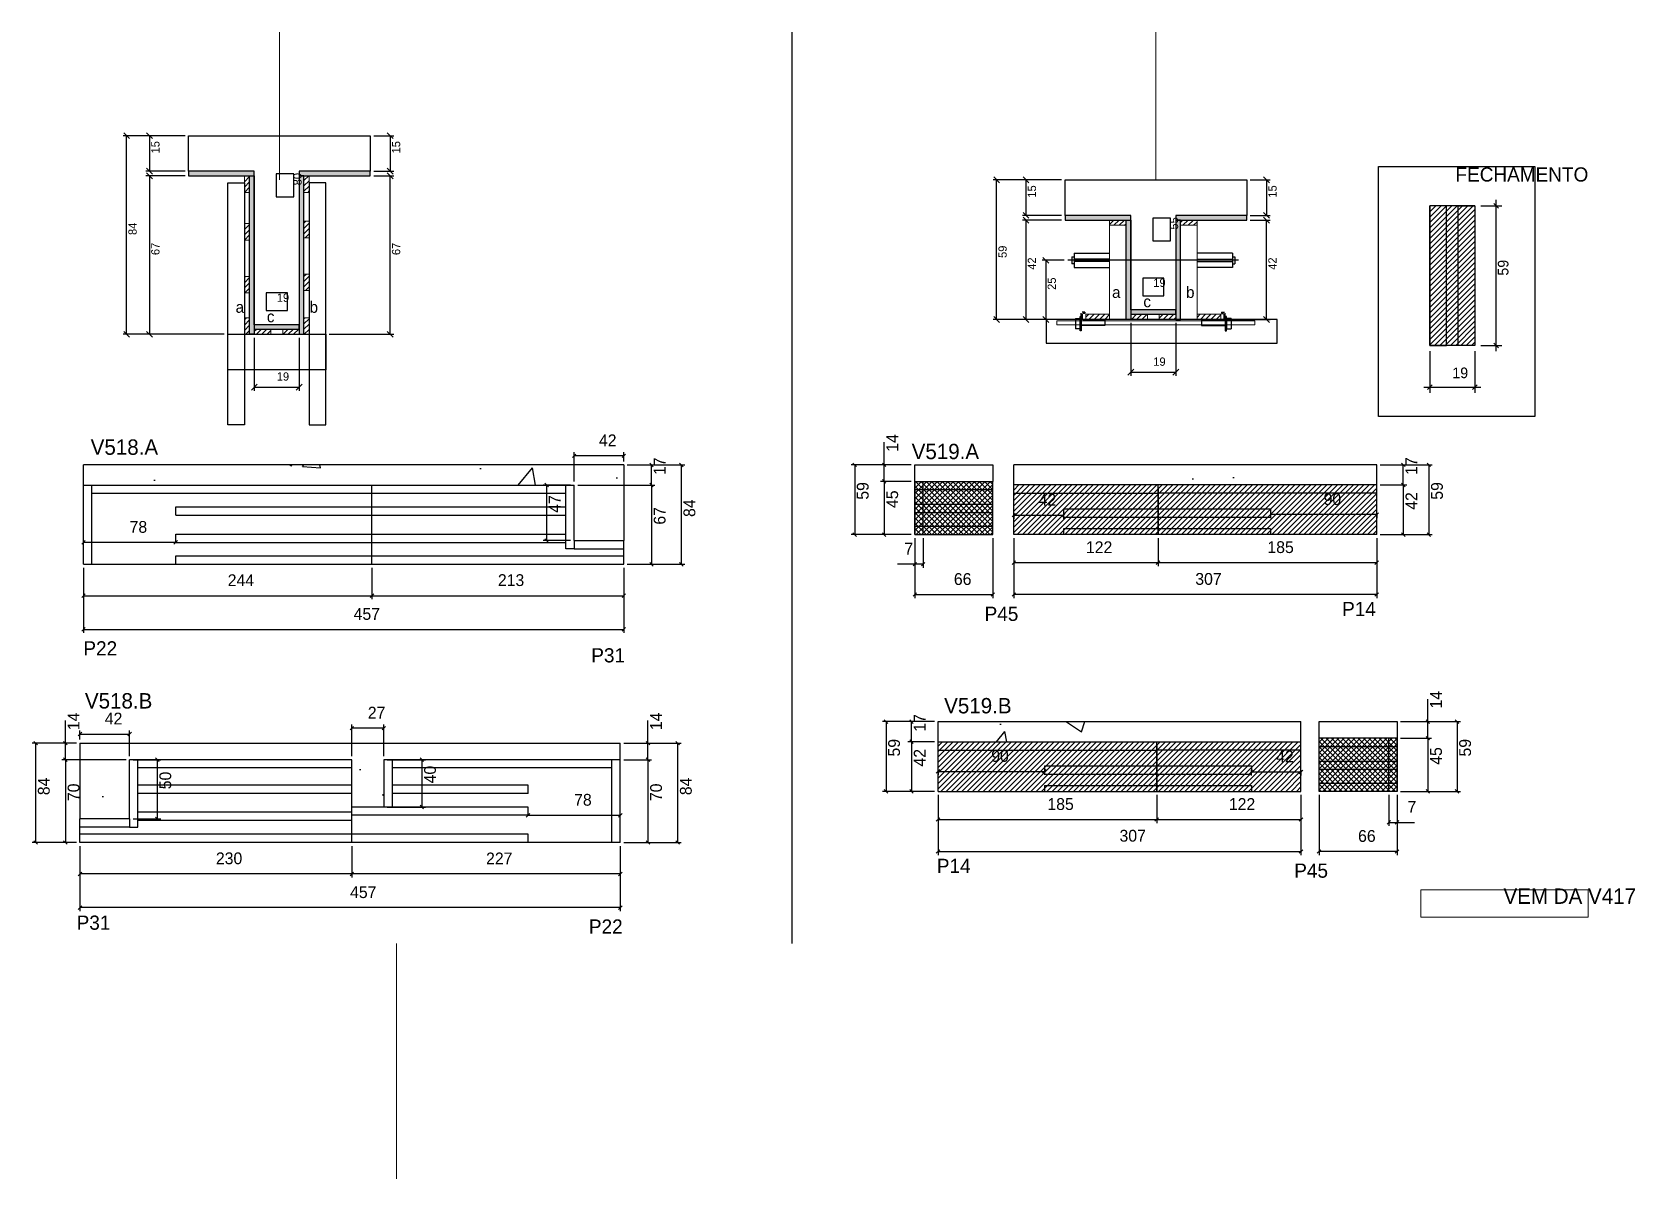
# Model space of a CAD drawing. Header units: metres. Extents: x 5020 to 6376, y 4953 to 5923.
import ezdxf

# ---------------------------------------------------------------- set-up
doc = ezdxf.new("R2010")
doc.units = ezdxf.units.M
for name, color, linetype in [('5', 7, 'Continuous'), ('barrote', 7, 'Continuous'), ('CONCRETO', 7, 'Continuous'), ('COTA', 7, 'Continuous'), ('Cota Seção (2x)', 7, 'Continuous'), ('Cotas', 7, 'Continuous'), ('detalhes', 7, 'Continuous'), ('Hachura', 7, 'Continuous'), ('Madeira', 7, 'Continuous'), ('Painéis', 7, 'Continuous'), ('presilha', 7, 'Continuous'), ('REAPROVEITAMENTO', 7, 'Continuous'), ('SARR_2.2x7', 7, 'Continuous'), ('SARR_3.5x7', 7, 'Continuous'), ('SARRAFO DE PRESSAO', 7, 'Continuous'), ('SCO-___-LAJ', 7, 'Continuous'), ('TENSOR', 7, 'Continuous'), ('TEXTO PILAR', 7, 'Continuous'), ('Texto Seção', 7, 'Continuous')]:
    doc.layers.add(name, color=color, linetype=linetype)

msp = doc.modelspace()

# ---------------------------------------------------------------- hatches: boundary and pattern name
at = {"layer": 'COTA'}
h = msp.add_hatch(dxfattribs=at)
h.set_pattern_fill('AR-CONC')
h.paths.add_polyline_path([(5482.5, 5540.3), (5482.5, 5493.3), (5524.7, 5493.3), (5524.4, 5557.3), (5063.4, 5557.3), (5063.7, 5540.3), (5482.5, 5540.3)])
h = msp.add_hatch(dxfattribs=at)
h.set_pattern_fill('AR-CONC')
h.paths.add_polyline_path([(6157.4, 5540.4), (6157.4, 5557.4), (5850.4, 5557.4), (5850.4, 5540.4), (6157.4, 5540.4)])
h = msp.add_hatch(dxfattribs=at)
h.set_pattern_fill('AR-CONC')
h.paths.add_polyline_path([(5786.3, 5340.2), (5786.3, 5323.2), (6093.3, 5323.2), (6093.3, 5340.2), (5786.3, 5340.2)])
h = msp.add_hatch(dxfattribs=at)
h.set_pattern_fill('AR-CONC')
h.paths.add_polyline_path([(5317.5, 5308), (5517.5, 5308), (5517.5, 5322), (5060.6, 5322), (5060.4, 5258), (5102.5, 5258), (5102.5, 5308), (5290.5, 5308), (5290.5, 5268), (5317.5, 5268), (5317.5, 5308)])
at = {"layer": 'Hachura'}
h = msp.add_hatch(color=7, dxfattribs=at)
h.dxf.hatch_style = 1
h.paths.add_polyline_path([(5208, 5801.8), (5208, 5805.8), (5152.4, 5805.8), (5152.4, 5801.8), (5208, 5801.8)])
h = msp.add_hatch(color=7, dxfattribs=at)
h.dxf.hatch_style = 1
h.paths.add_polyline_path([(5204, 5803.8), (5208, 5803.8), (5208, 5667.8), (5204, 5667.8), (5204, 5803.8)])
h = msp.add_hatch(color=7, dxfattribs=at)
h.dxf.hatch_style = 1
h.paths.add_polyline_path([(5250, 5805.8), (5246, 5805.8), (5246, 5667.8), (5250, 5667.8), (5250, 5805.8)])
h = msp.add_hatch(color=7, dxfattribs=at)
h.dxf.hatch_style = 1
h.paths.add_polyline_path([(5306, 5801.8), (5306, 5805.8), (5246, 5805.8), (5246, 5801.8), (5306, 5801.8)])
h = msp.add_hatch(dxfattribs=at)
h.set_pattern_fill('ANSI31')
h.paths.add_polyline_path([(5199.6, 5787.8), (5204, 5787.8), (5204, 5801.8), (5199.6, 5801.8), (5199.6, 5787.8)])
h = msp.add_hatch(dxfattribs=at)
h.set_pattern_fill('ANSI31')
h.paths.add_polyline_path([(5254.4, 5787.8), (5250, 5787.8), (5250, 5801.8), (5254.4, 5801.8), (5254.4, 5787.8)])
h = msp.add_hatch(dxfattribs=at)
h.set_pattern_fill('ANSI31')
h.paths.add_polyline_path([(5254.4, 5749.4), (5250, 5749.4), (5250, 5763.4), (5254.4, 5763.4), (5254.4, 5749.4)])
h = msp.add_hatch(color=7, dxfattribs=at)
h.dxf.hatch_style = 1
h.paths.add_polyline_path([(5949.4, 5764.4), (5949.4, 5768.4), (5893.8, 5768.4), (5893.8, 5764.4), (5949.4, 5764.4)])
h = msp.add_hatch(dxfattribs=at)
h.set_pattern_fill('ANSI31')
h.paths.add_polyline_path([(5945.4, 5760), (5945.4, 5764.4), (5931.4, 5764.4), (5931.4, 5760), (5945.4, 5760)])
h = msp.add_hatch(color=7, dxfattribs=at)
h.dxf.hatch_style = 1
h.paths.add_polyline_path([(5945.4, 5764.4), (5949.4, 5764.4), (5949.4, 5680.4), (5945.4, 5680.4), (5945.4, 5764.4)])
h = msp.add_hatch(color=7, dxfattribs=at)
h.dxf.hatch_style = 1
h.paths.add_polyline_path([(6047.4, 5764.4), (6047.4, 5768.4), (5987.4, 5768.4), (5987.4, 5764.4), (6047.4, 5764.4)])
h = msp.add_hatch(color=7, dxfattribs=at)
h.dxf.hatch_style = 1
h.paths.add_polyline_path([(5991.4, 5764.4), (5987.4, 5764.4), (5987.4, 5680.4), (5991.4, 5680.4), (5991.4, 5764.4)])
h = msp.add_hatch(dxfattribs=at)
h.set_pattern_fill('ANSI31')
h.paths.add_polyline_path([(5991.4, 5760), (5991.4, 5764.4), (6005.4, 5764.4), (6005.4, 5760), (5991.4, 5760)])
h = msp.add_hatch(dxfattribs=at)
h.set_pattern_fill('ANSI31')
h.paths.add_polyline_path([(5199.6, 5747.4), (5204, 5747.4), (5204, 5761.4), (5199.6, 5761.4), (5199.6, 5747.4)])
h = msp.add_hatch(dxfattribs=at)
h.set_pattern_fill('ANSI31')
h.paths.add_polyline_path([(5199.6, 5702.8), (5204, 5702.8), (5204, 5716.8), (5199.6, 5716.8), (5199.6, 5702.8)])
h = msp.add_hatch(dxfattribs=at)
h.set_pattern_fill('ANSI31')
h.paths.add_polyline_path([(5254.4, 5704.8), (5250, 5704.8), (5250, 5718.8), (5254.4, 5718.8), (5254.4, 5704.8)])
h = msp.add_hatch(dxfattribs=at)
h.set_pattern_fill('ANSI31')
h.paths.add_polyline_path([(5199.6, 5667.8), (5204, 5667.8), (5204, 5681.8), (5199.6, 5681.8), (5199.6, 5667.8)])
h = msp.add_hatch(dxfattribs=at)
h.set_pattern_fill('ANSI31')
h.paths.add_polyline_path([(5254.4, 5667.8), (5250, 5667.8), (5250, 5681.8), (5254.4, 5681.8), (5254.4, 5667.8)])
h = msp.add_hatch(dxfattribs=at)
h.set_pattern_fill('ANSI31')
h.paths.add_polyline_path([(5911.4, 5680.4), (5911.4, 5684.8), (5931.4, 5684.8), (5931.4, 5680.4), (5911.4, 5680.4)])
h = msp.add_hatch(color=7, dxfattribs=at)
h.dxf.hatch_style = 1
h.paths.add_polyline_path([(5987.4, 5684.8), (5987.4, 5688.4), (5949.4, 5688.4), (5949.4, 5684.8), (5987.4, 5684.8)])
h = msp.add_hatch(dxfattribs=at)
h.set_pattern_fill('ANSI31')
h.paths.add_polyline_path([(5949.4, 5680.4), (5949.4, 5684.8), (5963.4, 5684.8), (5963.4, 5680.4), (5949.4, 5680.4)])
h = msp.add_hatch(dxfattribs=at)
h.set_pattern_fill('ANSI31')
h.paths.add_polyline_path([(5987.4, 5680.4), (5987.4, 5684.8), (5973.4, 5684.8), (5973.4, 5680.4), (5987.4, 5680.4)])
h = msp.add_hatch(dxfattribs=at)
h.set_pattern_fill('ANSI31')
h.paths.add_polyline_path([(6025.4, 5680.4), (6025.4, 5684.8), (6005.4, 5684.8), (6005.4, 5680.4), (6025.4, 5680.4)])
h = msp.add_hatch(color=7, dxfattribs=at)
h.dxf.hatch_style = 1
h.paths.add_polyline_path([(5246, 5672.2), (5246, 5675.8), (5208, 5675.8), (5208, 5672.2), (5246, 5672.2)])
h = msp.add_hatch(dxfattribs=at)
h.set_pattern_fill('ANSI31')
h.paths.add_polyline_path([(5208, 5667.8), (5208, 5672.2), (5222, 5672.2), (5222, 5667.8), (5208, 5667.8)])
h = msp.add_hatch(dxfattribs=at)
h.set_pattern_fill('ANSI31')
h.paths.add_polyline_path([(5246, 5667.8), (5246, 5672.2), (5232, 5672.2), (5232, 5667.8), (5246, 5667.8)])
at = {"layer": 'REAPROVEITAMENTO'}
h = msp.add_hatch(dxfattribs=at)
h.set_pattern_fill('ANSI31')
h.paths.add_polyline_path([(6240.3, 5658.4), (6240.3, 5776.4), (6202.3, 5776.4), (6202.3, 5658.4), (6240.3, 5658.4)])
h = msp.add_hatch(dxfattribs=at)
h.set_pattern_fill('ANSI37')
h.paths.add_polyline_path([(5832.7, 5498.4), (5832.7, 5543.4), (5766.7, 5543.4), (5766.7, 5498.4), (5832.7, 5498.4)])
h = msp.add_hatch(dxfattribs=at)
h.set_pattern_fill('ANSI31')
h.paths.add_polyline_path([(6157.4, 5498.4), (6157.4, 5540.4), (5850.4, 5540.4), (5850.4, 5498.4), (6157.4, 5498.4)])
h = msp.add_hatch(dxfattribs=at)
h.set_pattern_fill('ANSI31')
h.paths.add_polyline_path([(6093.3, 5281.2), (6093.3, 5323.2), (5786.3, 5323.2), (5786.3, 5281.2), (6093.3, 5281.2)])
h = msp.add_hatch(dxfattribs=at)
h.set_pattern_fill('ANSI37')
h.paths.add_polyline_path([(6174.6, 5281.2), (6174.6, 5326.2), (6108.6, 5326.2), (6108.6, 5281.2), (6174.6, 5281.2)])

# ---------------------------------------------------------------- linework, layer by layer
at = {"color": 7, "lineweight": 25}
for p, q in [((5901.4, 5736.4), (5901.4, 5724.4)), ((5901.4, 5736.4), (5931.4, 5736.4)), ((6035.4, 5736.4), (6005.4, 5736.4)), ((6035.4, 5736.4), (6035.4, 5724.4)), ((5899.4, 5733.4), (5899.4, 5727.4)), ((5899.4, 5733.4), (5901.4, 5733.4)), ((5901.4, 5727.4), (5899.4, 5727.4)), ((5931.4, 5731.4), (5901.4, 5731.4)), ((5931.4, 5729.4), (5901.4, 5729.4)), ((5901.4, 5724.4), (5931.4, 5724.4)), ((6005.4, 5731.4), (6035.4, 5731.4)), ((6005.4, 5729.4), (6035.4, 5729.4)), ((6035.4, 5724.4), (6005.4, 5724.4)), ((6035.4, 5733.4), (6037.4, 5733.4)), ((6035.4, 5727.4), (6037.4, 5727.4)), ((6037.4, 5733.4), (6037.4, 5727.4))]:
    msp.add_line(p, q, dxfattribs=at)
at = {"layer": 'barrote', "color": 251, "lineweight": 25}
msp.add_lwpolyline([(5877.9, 5660.4), (6073.1, 5660.4), (6073.1, 5680.4), (5877.9, 5680.4)], close=True, dxfattribs=at)
at = {"layer": 'CONCRETO', "color": 251, "lineweight": 25}
for points in [[(5152.4, 5805.8), (5152.4, 5835.8), (5306, 5835.8), (5306, 5805.8), (5246, 5805.8), (5246, 5675.8), (5208, 5675.8), (5208, 5805.8)], [(5893.8, 5768.4), (5893.8, 5798.4), (6047.4, 5798.4), (6047.4, 5768.4), (5987.4, 5768.4), (5987.4, 5688.4), (5949.4, 5688.4), (5949.4, 5768.4)]]:
    msp.add_lwpolyline(points, close=True, dxfattribs=at)
at = {"layer": 'COTA', "color": 241, "lineweight": 25}
for p, q in [((5662.7, 5923.4), (5662.7, 5152.7)), ((5063.5, 5540.3), (5063.5, 5557.3)), ((5520.5, 5557.3), (5063.5, 5557.3)), ((5520.5, 5557.3), (5520.5, 5493.3)), ((5766.7, 5543.4), (5766.7, 5557.4)), ((5766.7, 5557.4), (5832.7, 5557.4)), ((5832.7, 5557.4), (5832.7, 5543.4)), ((6157.4, 5557.4), (5850.4, 5557.4)), ((5850.4, 5540.4), (5850.4, 5557.4)), ((6157.4, 5540.4), (6157.4, 5557.4)), ((5786.3, 5340.2), (6093.3, 5340.2)), ((5786.3, 5323.2), (5786.3, 5340.2)), ((6093.3, 5323.2), (6093.3, 5340.2)), ((6108.6, 5326.2), (6108.6, 5340.2)), ((6108.6, 5340.2), (6174.6, 5340.2)), ((6174.6, 5340.2), (6174.6, 5326.2)), ((5060.5, 5322), (5060.5, 5258)), ((5060.5, 5322), (5517.5, 5322)), ((5517.5, 5308), (5517.5, 5322))]:
    msp.add_line(p, q, dxfattribs=at)
at = {"layer": 'COTA', "color": 4, "lineweight": 25}
for p, q in [((5149.4, 5835.8), (5097, 5835.8)), ((5100, 5667.8), (5100, 5835.8)), ((5149.4, 5835.8), (5116.3, 5835.8)), ((5119.3, 5835.8), (5119.3, 5805.8)), ((5309, 5835.8), (5325.9, 5835.8)), ((5322.9, 5835.8), (5322.9, 5805.8)), ((5149.4, 5805.8), (5116.3, 5805.8)), ((5309, 5805.8), (5325.9, 5805.8)), ((5149.4, 5801.8), (5116.3, 5801.8)), ((5119.3, 5801.8), (5119.3, 5667.8)), ((5309, 5801.8), (5325.9, 5801.8)), ((5322.9, 5667.8), (5322.9, 5801.8)), ((5890.8, 5798.4), (5832.9, 5798.4)), ((5835.9, 5680.4), (5835.9, 5798.4)), ((5890.8, 5798.4), (5857.7, 5798.4)), ((5860.7, 5798.4), (5860.7, 5768.4)), ((6050.4, 5798.4), (6067.2, 5798.4)), ((6064.2, 5798.4), (6064.2, 5768.4)), ((6245.3, 5776.4), (6263.3, 5776.4)), ((6258.3, 5653.4), (6258.3, 5781.4)), ((5890.8, 5768.4), (5857.7, 5768.4)), ((5890.8, 5764.4), (5857.7, 5764.4)), ((5860.7, 5764.4), (5860.7, 5680.4)), ((6050.4, 5768.4), (6067.2, 5768.4)), ((6050.4, 5764.4), (6067.2, 5764.4)), ((6064.2, 5680.4), (6064.2, 5764.4)), ((5893.1, 5730.4), (5874.5, 5730.4)), ((5877.5, 5730.4), (5877.5, 5680.4)), ((5182.6, 5667.8), (5097, 5667.8)), ((5182.6, 5667.8), (5116.3, 5667.8)), ((5271.4, 5667.8), (5325.9, 5667.8)), ((5912.8, 5680.4), (5832.9, 5680.4)), ((5912.8, 5680.4), (5857.7, 5680.4)), ((5893.1, 5680.4), (5874.5, 5680.4)), ((5949.4, 5677.4), (5949.4, 5632.7)), ((5987.4, 5677.4), (5987.4, 5632.7)), ((6024, 5680.4), (6067.2, 5680.4)), ((5208, 5664.8), (5208, 5620.1)), ((5246, 5664.8), (5246, 5620.1)), ((6245.3, 5658.4), (6263.3, 5658.4)), ((6202.3, 5653.4), (6202.3, 5618.2)), ((6240.3, 5653.4), (6240.3, 5618.2)), ((5949.4, 5635.7), (5987.4, 5635.7)), ((5208, 5623.1), (5246, 5623.1)), ((6197.3, 5623.2), (6245.3, 5623.2)), ((5740.7, 5557.4), (5740.7, 5576.6)), ((5478.5, 5543.3), (5478.5, 5568)), ((5520.5, 5565), (5478.5, 5565)), ((5520.5, 5560.3), (5520.5, 5568)), ((5523.5, 5557.3), (5546.9, 5557.3)), ((5523.5, 5557.3), (5572.1, 5557.3)), ((5543.9, 5540.3), (5543.9, 5557.3)), ((5569.1, 5557.3), (5569.1, 5473.3)), ((5763.7, 5557.4), (5712.8, 5557.4)), ((5715.8, 5557.4), (5715.8, 5498.4)), ((5763.7, 5557.4), (5737.7, 5557.4)), ((5740.7, 5543.4), (5740.7, 5557.4)), ((6160.4, 5557.4), (6182.8, 5557.4)), ((6160.4, 5557.4), (6204.4, 5557.4)), ((6179.8, 5540.4), (6179.8, 5557.4)), ((6201.4, 5557.4), (6201.4, 5498.4)), ((5475.5, 5540.3), (5452.2, 5540.3)), ((5455.2, 5540.3), (5455.2, 5493.3)), ((5481.5, 5540.3), (5546.9, 5540.3)), ((5481.5, 5540.3), (5546.9, 5540.3)), ((5543.9, 5540.3), (5543.9, 5473.3)), ((5763.7, 5543.4), (5737.7, 5543.4)), ((5763.7, 5543.4), (5737.7, 5543.4)), ((5740.7, 5543.4), (5740.7, 5498.4)), ((6160.4, 5540.4), (6182.8, 5540.4)), ((6160.4, 5540.4), (6182.8, 5540.4)), ((6179.8, 5540.4), (6179.8, 5498.4)), ((5850.4, 5516.4), (5850.4, 5511.8)), ((5850.4, 5514.8), (5892.4, 5514.8)), ((5892.4, 5514.4), (5892.4, 5511.8)), ((6157.4, 5515.3), (6067.4, 5515.3)), ((6067.4, 5514.4), (6067.4, 5512.3)), ((6157.4, 5516.4), (6157.4, 5512.3)), ((5141.5, 5491.8), (5063.5, 5491.8)), ((5475.5, 5493.3), (5452.2, 5493.3)), ((5763.7, 5498.4), (5712.8, 5498.4)), ((5763.7, 5498.4), (5737.7, 5498.4)), ((5766.7, 5495.4), (5766.7, 5444.7)), ((5766.7, 5495.4), (5766.7, 5470.4)), ((5773.7, 5495.4), (5773.7, 5470.4)), ((5832.7, 5495.4), (5832.7, 5444.7)), ((5850.4, 5495.4), (5850.4, 5471.6)), ((5850.4, 5495.4), (5850.4, 5444.7)), ((5972.4, 5495.4), (5972.4, 5471.6)), ((5972.4, 5495.4), (5972.4, 5471.6)), ((6157.4, 5495.4), (6157.4, 5471.6)), ((6157.4, 5495.4), (6157.4, 5444.7)), ((6160.4, 5498.4), (6182.8, 5498.4)), ((6160.4, 5498.4), (6204.4, 5498.4)), ((5063.5, 5470.3), (5063.5, 5443.7)), ((5063.5, 5470.3), (5063.5, 5415.2)), ((5307.5, 5470.3), (5307.5, 5443.7)), ((5307.5, 5470.3), (5307.5, 5443.7)), ((5520.5, 5470.3), (5520.5, 5443.7)), ((5520.5, 5470.3), (5520.5, 5415.2)), ((5523.5, 5473.3), (5546.9, 5473.3)), ((5523.5, 5473.3), (5572.1, 5473.3)), ((5766.7, 5473.4), (5751.9, 5473.4)), ((5773.7, 5473.4), (5766.7, 5473.4)), ((5972.4, 5474.6), (5850.4, 5474.6)), ((6157.4, 5474.6), (5972.4, 5474.6)), ((5063.5, 5446.7), (5307.5, 5446.7)), ((5307.5, 5446.7), (5520.5, 5446.7)), ((5766.7, 5447.7), (5832.7, 5447.7)), ((6157.4, 5447.7), (5850.4, 5447.7)), ((5063.5, 5418.2), (5520.5, 5418.2)), ((6200.6, 5340.2), (6200.6, 5359.3)), ((5048.2, 5322), (5048.2, 5341.1)), ((5060.5, 5325), (5060.5, 5332.7)), ((5060.5, 5329.7), (5102.5, 5329.7)), ((5102.5, 5311), (5102.5, 5332.7)), ((5290.5, 5311), (5290.5, 5337.7)), ((5317.5, 5334.7), (5290.5, 5334.7)), ((5317.5, 5311), (5317.5, 5337.7)), ((5540.9, 5322), (5540.9, 5341.1)), ((5783.3, 5340.2), (5739.3, 5340.2)), ((5742.3, 5340.2), (5742.3, 5281.2)), ((5783.3, 5340.2), (5760.9, 5340.2)), ((5763.9, 5323.2), (5763.9, 5340.2)), ((6177.6, 5340.2), (6203.6, 5340.2)), ((6177.6, 5340.2), (6228.3, 5340.2)), ((6200.6, 5326.2), (6200.6, 5340.2)), ((6225.3, 5340.2), (6225.3, 5281.2)), ((5057.5, 5322), (5020, 5322)), ((5023, 5322), (5023, 5238)), ((5057.5, 5322), (5045.2, 5322)), ((5048.2, 5308), (5048.2, 5322)), ((5520.5, 5322), (5543.9, 5322)), ((5520.5, 5322), (5569, 5322)), ((5540.9, 5308), (5540.9, 5322)), ((5566, 5322), (5566, 5238)), ((5783.3, 5323.2), (5760.9, 5323.2)), ((5783.3, 5323.2), (5760.9, 5323.2)), ((5763.9, 5323.2), (5763.9, 5281.2)), ((6177.6, 5326.2), (6203.6, 5326.2)), ((6177.6, 5326.2), (6203.6, 5326.2)), ((6200.6, 5326.2), (6200.6, 5281.2)), ((5099.5, 5308), (5045.2, 5308)), ((5099.5, 5308), (5045.2, 5308)), ((5048.2, 5308), (5048.2, 5238)), ((5105.5, 5308), (5128.9, 5308)), ((5125.9, 5308), (5125.9, 5258)), ((5320.5, 5308), (5352.7, 5308)), ((5349.7, 5308), (5349.7, 5268)), ((5520.5, 5308), (5543.9, 5308)), ((5520.5, 5308), (5543.9, 5308)), ((5540.9, 5308), (5540.9, 5238)), ((5786.3, 5299.2), (5786.3, 5295.1)), ((5786.3, 5298.1), (5876.3, 5298.1)), ((5876.3, 5297.2), (5876.3, 5295.1)), ((6093.3, 5297.6), (6051.3, 5297.6)), ((6051.3, 5297.2), (6051.3, 5294.6)), ((6093.3, 5299.2), (6093.3, 5294.6)), ((5783.3, 5281.2), (5739.3, 5281.2)), ((5783.3, 5281.2), (5760.9, 5281.2)), ((5786.3, 5278.2), (5786.3, 5254.4)), ((5786.3, 5278.2), (5786.3, 5227.4)), ((5971.3, 5278.2), (5971.3, 5254.4)), ((5971.3, 5278.2), (5971.3, 5254.4)), ((6093.3, 5278.2), (6093.3, 5254.4)), ((6093.3, 5278.2), (6093.3, 5227.4)), ((6108.6, 5278.2), (6108.6, 5227.4)), ((6167.6, 5278.2), (6167.6, 5252)), ((6174.6, 5278.2), (6174.6, 5227.4)), ((6174.6, 5278.2), (6174.6, 5252)), ((6177.6, 5281.2), (6203.6, 5281.2)), ((6177.6, 5281.2), (6228.3, 5281.2)), ((5320.5, 5268), (5352.7, 5268)), ((5439.5, 5261), (5517.5, 5261)), ((5105.5, 5258), (5128.9, 5258)), ((5786.3, 5257.4), (5971.3, 5257.4)), ((5971.3, 5257.4), (6093.3, 5257.4)), ((6167.6, 5255), (6174.6, 5255)), ((6174.6, 5255), (6189.3, 5255)), ((5057.5, 5238), (5020, 5238)), ((5057.5, 5238), (5045.2, 5238)), ((5060.5, 5235), (5060.5, 5208.4)), ((5060.5, 5235), (5060.5, 5179.9)), ((5290.5, 5235), (5290.5, 5208.4)), ((5290.5, 5235), (5290.5, 5208.4)), ((5517.5, 5235), (5517.5, 5208.4)), ((5517.5, 5235), (5517.5, 5179.9)), ((5520.5, 5238), (5543.9, 5238)), ((5520.5, 5238), (5569, 5238)), ((5786.3, 5230.4), (6093.3, 5230.4)), ((6174.6, 5230.4), (6108.6, 5230.4)), ((5290.5, 5211.4), (5060.5, 5211.4)), ((5517.5, 5211.4), (5290.5, 5211.4)), ((5517.5, 5182.9), (5060.5, 5182.9))]:
    msp.add_line(p, q, dxfattribs=at)
at = {"layer": 'COTA', "color": 0, "lineweight": 25}
for p, q in [((5480, 5566.5), (5477, 5563.5)), ((5519, 5563.5), (5522, 5566.5)), ((5545.4, 5555.8), (5542.4, 5558.8)), ((5570.6, 5555.8), (5567.6, 5558.8)), ((5717.3, 5555.9), (5714.3, 5558.9)), ((5742.2, 5555.9), (5739.2, 5558.9)), ((6181.3, 5555.9), (6178.3, 5558.9)), ((6202.9, 5555.9), (6199.9, 5558.9)), ((5456.7, 5538.8), (5453.7, 5541.8)), ((5542.4, 5541.8), (5545.4, 5538.8)), ((5545.4, 5538.8), (5542.4, 5541.8)), ((5742.2, 5541.9), (5739.2, 5544.9)), ((5739.2, 5544.9), (5742.2, 5541.9)), ((6181.3, 5538.9), (6178.3, 5541.9)), ((6178.3, 5541.9), (6181.3, 5538.9)), ((5851.9, 5516.3), (5848.9, 5513.3)), ((5890.9, 5513.3), (5893.9, 5516.3)), ((6068.9, 5516.8), (6065.9, 5513.8)), ((6155.9, 5513.8), (6158.9, 5516.8)), ((5065, 5493.3), (5062, 5490.3)), ((5140, 5490.3), (5143, 5493.3)), ((5453.7, 5494.8), (5456.7, 5491.8)), ((5714.3, 5499.9), (5717.3, 5496.9)), ((5739.2, 5499.9), (5742.2, 5496.9)), ((6178.3, 5499.9), (6181.3, 5496.9)), ((6199.9, 5499.9), (6202.9, 5496.9)), ((5542.4, 5474.8), (5545.4, 5471.8)), ((5567.6, 5474.8), (5570.6, 5471.8)), ((5768.2, 5474.9), (5765.2, 5471.9)), ((5772.2, 5471.9), (5775.2, 5474.9)), ((5851.9, 5476.1), (5848.9, 5473.1)), ((5973.9, 5476.1), (5970.9, 5473.1)), ((5970.9, 5473.1), (5973.9, 5476.1)), ((6155.9, 5473.1), (6158.9, 5476.1)), ((5065, 5448.2), (5062, 5445.2)), ((5306, 5445.2), (5309, 5448.2)), ((5309, 5448.2), (5306, 5445.2)), ((5519, 5445.2), (5522, 5448.2)), ((5768.2, 5449.2), (5765.2, 5446.2)), ((5831.2, 5446.2), (5834.2, 5449.2)), ((5851.9, 5449.2), (5848.9, 5446.2)), ((6155.9, 5446.2), (6158.9, 5449.2)), ((5065, 5419.7), (5062, 5416.7)), ((5519, 5416.7), (5522, 5419.7)), ((5062, 5331.2), (5059, 5328.2)), ((5101, 5328.2), (5104, 5331.2)), ((5292, 5336.2), (5289, 5333.2)), ((5316, 5333.2), (5319, 5336.2)), ((5743.8, 5338.7), (5740.8, 5341.7)), ((5765.4, 5338.7), (5762.4, 5341.7)), ((6202.1, 5338.7), (6199.1, 5341.7)), ((6226.8, 5338.7), (6223.8, 5341.7)), ((5024.5, 5320.5), (5021.5, 5323.5)), ((5049.7, 5320.5), (5046.7, 5323.5)), ((5542.4, 5320.5), (5539.4, 5323.5)), ((5567.5, 5320.5), (5564.5, 5323.5)), ((5765.4, 5321.7), (5762.4, 5324.7)), ((5762.4, 5324.7), (5765.4, 5321.7)), ((6202.1, 5324.7), (6199.1, 5327.7)), ((6199.1, 5327.7), (6202.1, 5324.7)), ((5046.7, 5309.5), (5049.7, 5306.5)), ((5049.7, 5306.5), (5046.7, 5309.5)), ((5127.4, 5306.5), (5124.4, 5309.5)), ((5351.2, 5306.5), (5348.2, 5309.5)), ((5539.4, 5309.5), (5542.4, 5306.5)), ((5542.4, 5306.5), (5539.4, 5309.5)), ((5787.8, 5299.6), (5784.8, 5296.6)), ((5874.8, 5296.6), (5877.8, 5299.6)), ((6052.8, 5299.1), (6049.8, 5296.1)), ((6091.8, 5296.1), (6094.8, 5299.1)), ((5740.8, 5282.7), (5743.8, 5279.7)), ((5762.4, 5282.7), (5765.4, 5279.7)), ((6199.1, 5282.7), (6202.1, 5279.7)), ((6223.8, 5282.7), (6226.8, 5279.7)), ((5348.2, 5269.5), (5351.2, 5266.5)), ((5441, 5262.5), (5438, 5259.5)), ((5516, 5259.5), (5519, 5262.5)), ((5124.4, 5259.5), (5127.4, 5256.5)), ((5787.8, 5258.9), (5784.8, 5255.9)), ((5969.8, 5255.9), (5972.8, 5258.9)), ((5972.8, 5258.9), (5969.8, 5255.9)), ((6091.8, 5255.9), (6094.8, 5258.9)), ((6169.1, 5256.5), (6166.1, 5253.5)), ((6173.1, 5253.5), (6176.1, 5256.5)), ((5021.5, 5239.5), (5024.5, 5236.5)), ((5046.7, 5239.5), (5049.7, 5236.5)), ((5539.4, 5239.5), (5542.4, 5236.5)), ((5564.5, 5239.5), (5567.5, 5236.5)), ((5787.8, 5231.9), (5784.8, 5228.9)), ((6091.8, 5228.9), (6094.8, 5231.9)), ((6110.1, 5231.9), (6107.1, 5228.9)), ((6173.1, 5228.9), (6176.1, 5231.9)), ((5062, 5212.9), (5059, 5209.9)), ((5292, 5212.9), (5289, 5209.9)), ((5289, 5209.9), (5292, 5212.9)), ((5516, 5209.9), (5519, 5212.9)), ((5062, 5184.4), (5059, 5181.4)), ((5516, 5181.4), (5519, 5184.4))]:
    msp.add_line(p, q, dxfattribs=at)
for points in [[(5102.5, 5833.3), (5097.5, 5838.3)], [(5121.8, 5833.3), (5116.8, 5838.3)], [(5325.4, 5833.3), (5320.4, 5838.3)], [(5116.8, 5808.3), (5121.8, 5803.3)], [(5121.8, 5799.3), (5116.8, 5804.3)], [(5320.4, 5808.3), (5325.4, 5803.3)], [(5325.4, 5799.3), (5320.4, 5804.3)], [(5838.4, 5795.9), (5833.4, 5800.9)], [(5863.2, 5795.9), (5858.2, 5800.9)], [(6066.7, 5795.9), (6061.7, 5800.9)], [(6260.3, 5774.4), (6256.3, 5778.4)], [(5858.2, 5770.9), (5863.2, 5765.9)], [(5863.2, 5761.9), (5858.2, 5766.9)], [(6061.7, 5770.9), (6066.7, 5765.9)], [(6066.7, 5761.9), (6061.7, 5766.9)], [(5880, 5727.9), (5875, 5732.9)], [(5833.4, 5682.9), (5838.4, 5677.9)], [(5858.2, 5682.9), (5863.2, 5677.9)], [(5875, 5682.9), (5880, 5677.9)], [(6061.7, 5682.9), (6066.7, 5677.9)], [(5097.5, 5670.3), (5102.5, 5665.3)], [(5116.8, 5670.3), (5121.8, 5665.3)], [(5320.4, 5670.3), (5325.4, 5665.3)], [(6256.3, 5660.4), (6260.3, 5656.4)], [(5951.9, 5638.2), (5946.9, 5633.2)], [(5984.9, 5633.2), (5989.9, 5638.2)], [(5210.5, 5625.6), (5205.5, 5620.6)], [(5243.5, 5620.6), (5248.5, 5625.6)], [(6204.3, 5625.2), (6200.3, 5621.2)], [(6238.3, 5621.2), (6242.3, 5625.2)]]:
    msp.add_lwpolyline(points, dxfattribs=at)
at = {"layer": 'Cota Seção (2x)', "color": 180, "lineweight": 25}
for p, q in [((5241.5, 5803.5), (5226.5, 5803.5)), ((5226.5, 5803.5), (5226.5, 5784.1)), ((5241.5, 5784.1), (5241.5, 5803.5)), ((5226.5, 5784.1), (5241.5, 5784.1)), ((5982.9, 5766.1), (5967.9, 5766.1)), ((5967.9, 5766.1), (5967.9, 5746.8)), ((5982.9, 5746.8), (5982.9, 5766.1)), ((5967.9, 5746.8), (5982.9, 5746.8)), ((5977.4, 5715.4), (5959.4, 5715.4)), ((5959.4, 5715.4), (5959.4, 5700.4)), ((5977.4, 5700.4), (5977.4, 5715.4)), ((5236, 5702.8), (5218, 5702.8)), ((5218, 5702.8), (5218, 5687.8)), ((5236, 5687.8), (5236, 5702.8)), ((5959.4, 5700.4), (5977.4, 5700.4)), ((5218, 5687.8), (5236, 5687.8))]:
    msp.add_line(p, q, dxfattribs=at)
at = {"layer": 'Cotas', "color": 1, "lineweight": 25}
msp.add_lwpolyline([(6158.9, 5809.8), (6291.2, 5809.8), (6291.2, 5598.2), (6158.9, 5598.2)], close=True, dxfattribs=at)
at = {"layer": 'Madeira', "color": 126, "lineweight": 18}
for points in [[(5199.6, 5787.8), (5204, 5787.8), (5204, 5801.8), (5199.6, 5801.8)], [(5254.4, 5787.8), (5250, 5787.8), (5250, 5801.8), (5254.4, 5801.8)], [(5254.4, 5749.4), (5250, 5749.4), (5250, 5763.4), (5254.4, 5763.4)], [(5945.4, 5760), (5945.4, 5764.4), (5931.4, 5764.4), (5931.4, 5760)], [(5945.4, 5764.4), (5931.4, 5764.4), (5931.4, 5680.4), (5945.4, 5680.4)], [(5991.4, 5760), (5991.4, 5764.4), (6005.4, 5764.4), (6005.4, 5760)], [(5991.4, 5764.4), (6005.4, 5764.4), (6005.4, 5680.4), (5991.4, 5680.4)], [(5199.6, 5747.4), (5204, 5747.4), (5204, 5761.4), (5199.6, 5761.4)], [(5199.6, 5702.8), (5204, 5702.8), (5204, 5716.8), (5199.6, 5716.8)], [(5254.4, 5704.8), (5250, 5704.8), (5250, 5718.8), (5254.4, 5718.8)], [(5199.6, 5667.8), (5204, 5667.8), (5204, 5681.8), (5199.6, 5681.8)], [(5254.4, 5667.8), (5250, 5667.8), (5250, 5681.8), (5254.4, 5681.8)], [(5911.4, 5680.4), (5911.4, 5684.8), (5931.4, 5684.8), (5931.4, 5680.4)], [(5949.4, 5680.4), (5949.4, 5684.8), (5963.4, 5684.8), (5963.4, 5680.4)], [(5987.4, 5680.4), (5987.4, 5684.8), (5973.4, 5684.8), (5973.4, 5680.4)], [(6025.4, 5680.4), (6025.4, 5684.8), (6005.4, 5684.8), (6005.4, 5680.4)], [(5208, 5667.8), (5208, 5672.2), (5222, 5672.2), (5222, 5667.8)], [(5246, 5667.8), (5246, 5672.2), (5232, 5672.2), (5232, 5667.8)]]:
    msp.add_lwpolyline(points, close=True, dxfattribs=at)
at = {"layer": 'Painéis', "color": 200, "lineweight": 25}
for p, q in [((6240.3, 5776.4), (6202.3, 5776.4)), ((6202.3, 5658.4), (6202.3, 5776.4)), ((6240.3, 5776.4), (6240.3, 5658.4)), ((6240.3, 5658.4), (6202.3, 5658.4)), ((5063.5, 5540.3), (5478.5, 5540.3)), ((5063.5, 5473.3), (5063.5, 5540.3)), ((5307.5, 5473.3), (5307.5, 5540.3)), ((5478.5, 5493.3), (5478.5, 5540.3)), ((5766.7, 5543.4), (5832.7, 5543.4)), ((5766.7, 5498.4), (5766.7, 5543.4)), ((5832.7, 5498.4), (5832.7, 5543.4)), ((6157.4, 5540.4), (5850.4, 5540.4)), ((5850.4, 5498.4), (5850.4, 5540.4)), ((5972.4, 5498.4), (5972.4, 5540.4)), ((6157.4, 5498.4), (6157.4, 5540.4)), ((5478.5, 5493.3), (5520.5, 5493.3)), ((5520.5, 5473.3), (5520.5, 5493.3)), ((5766.7, 5498.4), (5832.7, 5498.4)), ((6157.4, 5498.4), (5850.4, 5498.4)), ((5063.5, 5473.3), (5520.5, 5473.3)), ((5786.3, 5323.2), (6093.3, 5323.2)), ((5786.3, 5281.2), (5786.3, 5323.2)), ((5971.3, 5281.2), (5971.3, 5323.2)), ((6093.3, 5281.2), (6093.3, 5323.2)), ((6174.6, 5326.2), (6108.6, 5326.2)), ((6108.6, 5281.2), (6108.6, 5326.2)), ((6174.6, 5281.2), (6174.6, 5326.2)), ((5290.5, 5308), (5102.5, 5308)), ((5102.5, 5258), (5102.5, 5308)), ((5290.5, 5238), (5290.5, 5308)), ((5517.5, 5308), (5317.5, 5308)), ((5317.5, 5308), (5317.5, 5268)), ((5517.5, 5238), (5517.5, 5308)), ((5786.3, 5281.2), (6093.3, 5281.2)), ((6174.6, 5281.2), (6108.6, 5281.2)), ((5317.5, 5268), (5290.5, 5268)), ((5060.5, 5238), (5060.5, 5258)), ((5102.5, 5258), (5060.5, 5258)), ((5517.5, 5238), (5060.5, 5238))]:
    msp.add_line(p, q, dxfattribs=at)
for points in [[(5208, 5801.8), (5208, 5805.8), (5152.4, 5805.8), (5152.4, 5801.8)], [(5306, 5801.8), (5306, 5805.8), (5246, 5805.8), (5246, 5801.8)], [(5204, 5801.8), (5208, 5801.8), (5208, 5667.8), (5204, 5667.8)], [(5250, 5801.8), (5246, 5801.8), (5246, 5667.8), (5250, 5667.8)], [(5949.4, 5764.4), (5949.4, 5768.4), (5893.8, 5768.4), (5893.8, 5764.4)], [(5945.4, 5764.4), (5949.4, 5764.4), (5949.4, 5680.4), (5945.4, 5680.4)], [(6047.4, 5764.4), (6047.4, 5768.4), (5987.4, 5768.4), (5987.4, 5764.4)], [(5991.4, 5764.4), (5987.4, 5764.4), (5987.4, 5680.4), (5991.4, 5680.4)], [(5987.4, 5684.8), (5987.4, 5688.4), (5949.4, 5688.4), (5949.4, 5684.8)], [(5246, 5672.2), (5246, 5675.8), (5208, 5675.8), (5208, 5672.2)]]:
    msp.add_lwpolyline(points, close=True, dxfattribs=at)
at = {"layer": 'presilha', "color": 1, "lineweight": 25}
for p, q in [((5902.5, 5681.1), (5906.5, 5681.1)), ((5902.5, 5681.1), (5902.5, 5672.5)), ((5906.5, 5682.8), (5907.5, 5682.8)), ((5906.5, 5670.8), (5906.5, 5682.8)), ((5906.5, 5681.1), (5906.5, 5672.5)), ((5907.5, 5679.6), (5907.5, 5685.7)), ((5907.5, 5682.8), (5907.5, 5670.8)), ((5910.5, 5686.5), (5908.2, 5686.5)), ((5908.5, 5680.2), (5908.5, 5685.1)), ((5910.5, 5685.5), (5908.9, 5685.5)), ((5910.5, 5686.5), (5910.5, 5685.5)), ((6026.2, 5686.5), (6026.2, 5685.5)), ((6026.2, 5686.5), (6028.5, 5686.5)), ((6026.2, 5685.5), (6027.8, 5685.5)), ((6028.2, 5680.2), (6028.2, 5685.1)), ((6029.2, 5679.6), (6029.2, 5685.7)), ((6030.2, 5682.8), (6029.2, 5682.8)), ((6029.2, 5682.8), (6029.2, 5670.8)), ((6030.2, 5670.8), (6030.2, 5682.8)), ((6034.2, 5681.1), (6030.2, 5681.1)), ((6030.2, 5681.1), (6030.2, 5672.5)), ((6034.2, 5681.1), (6034.2, 5672.5)), ((5906.5, 5672.5), (5902.5, 5672.5)), ((5907.5, 5670.8), (5906.5, 5670.8)), ((5927.5, 5675.2), (5907.5, 5675.2)), ((5927.5, 5679.8), (5908.9, 5679.8)), ((5927.5, 5679.8), (5927.5, 5675.2)), ((6009.2, 5679.8), (6009.2, 5675.2)), ((6009.2, 5679.8), (6027.8, 5679.8)), ((6009.2, 5675.2), (6029.2, 5675.2)), ((6029.2, 5670.8), (6030.2, 5670.8)), ((6030.2, 5672.5), (6034.2, 5672.5))]:
    msp.add_line(p, q, dxfattribs=at)
at = {"layer": 'SARR_2.2x7', "color": 40, "lineweight": 25}
for p, q in [((5070.5, 5473.3), (5070.5, 5540.3)), ((5070.5, 5533.3), (5307.5, 5533.3)), ((5307.5, 5533.3), (5471.5, 5533.3)), ((5471.5, 5486.3), (5471.5, 5540.3)), ((5766.7, 5536.4), (5832.7, 5536.4)), ((5773.7, 5498.4), (5773.7, 5543.4)), ((5850.4, 5533.4), (5972.4, 5533.4)), ((6157.4, 5533.4), (5972.4, 5533.4)), ((5141.5, 5521.8), (5307.5, 5521.8)), ((5141.5, 5514.8), (5141.5, 5521.8)), ((5307.5, 5521.8), (5471.5, 5521.8)), ((5766.7, 5524.1), (5832.7, 5524.1)), ((5972.4, 5520), (5892.3, 5520)), ((5892.3, 5520), (5892.4, 5513.1)), ((6067.4, 5520), (5972.4, 5520)), ((6067.4, 5520), (6067.4, 5513.1)), ((5141.5, 5514.8), (5307.5, 5514.8)), ((5307.5, 5514.8), (5471.5, 5514.8)), ((5766.7, 5517.1), (5832.7, 5517.1)), ((5766.7, 5505.4), (5832.7, 5505.4)), ((5972.4, 5513), (5892.3, 5513)), ((6067.4, 5513), (5972.4, 5513)), ((5141.5, 5498.8), (5307.5, 5498.8)), ((5141.5, 5491.8), (5141.5, 5498.8)), ((5141.5, 5491.8), (5307.5, 5491.8)), ((5307.5, 5498.8), (5471.5, 5498.8)), ((5307.5, 5491.8), (5471.5, 5491.8)), ((5478.5, 5493.3), (5478.5, 5486.3)), ((5972.4, 5503.4), (5892.3, 5503.4)), ((5892.3, 5503.4), (5892.3, 5498.4)), ((6067.4, 5503.4), (5972.4, 5503.4)), ((6067.4, 5503.4), (6067.4, 5498.4)), ((5141.5, 5480.3), (5307.5, 5480.3)), ((5141.5, 5473.3), (5141.5, 5480.3)), ((5307.5, 5480.3), (5520.5, 5480.3)), ((5478.5, 5486.3), (5471.5, 5486.3)), ((5478.5, 5486.3), (5520.5, 5486.3)), ((5786.3, 5316.2), (5971.3, 5316.2)), ((6093.3, 5316.2), (5971.3, 5316.2)), ((6108.6, 5319.2), (6174.6, 5319.2)), ((6167.6, 5281.2), (6167.6, 5326.2)), ((5109.5, 5251), (5109.5, 5308)), ((5324.5, 5308), (5324.5, 5268)), ((5510.5, 5238), (5510.5, 5308)), ((5876.3, 5302.8), (5971.3, 5302.8)), ((5876.3, 5302.8), (5876.3, 5295.9)), ((5971.3, 5302.8), (6051.4, 5302.8)), ((6051.4, 5302.8), (6051.3, 5295.9)), ((6108.6, 5306.9), (6174.6, 5306.9)), ((5290.5, 5301), (5109.5, 5301)), ((5510.5, 5301), (5324.5, 5301)), ((5876.3, 5295.8), (5971.3, 5295.8)), ((5971.3, 5295.8), (6051.4, 5295.8)), ((6108.6, 5299.9), (6174.6, 5299.9)), ((6108.6, 5288.2), (6174.6, 5288.2)), ((5290.5, 5286.5), (5109.5, 5286.5)), ((5290.5, 5279.5), (5109.5, 5279.5)), ((5439.5, 5286.5), (5324.5, 5286.5)), ((5439.5, 5279.5), (5324.5, 5279.5)), ((5439.5, 5279.5), (5439.5, 5286.5)), ((5876.3, 5286.2), (5971.3, 5286.2)), ((5876.3, 5286.2), (5876.3, 5281.2)), ((5971.3, 5286.2), (6051.4, 5286.2)), ((6051.4, 5286.2), (6051.4, 5281.2)), ((5290.5, 5263.5), (5109.5, 5263.5)), ((5439.5, 5268), (5290.5, 5268)), ((5439.5, 5261), (5290.5, 5261)), ((5439.5, 5261), (5439.5, 5268)), ((5102.5, 5251), (5060.5, 5251)), ((5102.5, 5258), (5102.5, 5251)), ((5102.5, 5251), (5109.5, 5251)), ((5290.5, 5256.5), (5109.5, 5256.5)), ((5290.5, 5245), (5060.5, 5245)), ((5439.5, 5245), (5290.5, 5245)), ((5439.5, 5238), (5439.5, 5245))]:
    msp.add_line(p, q, dxfattribs=at)
for points in [[(6216.3, 5776.4), (6202.3, 5776.4), (6202.3, 5658.4), (6216.3, 5658.4)], [(6226.3, 5776.4), (6240.3, 5776.4), (6240.3, 5658.4), (6226.3, 5658.4)]]:
    msp.add_lwpolyline(points, close=True, dxfattribs=at)
at = {"layer": 'SARR_3.5x7', "color": 81, "lineweight": 25}
for p, q in [((5766.7, 5543.4), (5766.7, 5498.4)), ((5972.4, 5538.2), (5972.4, 5498.4)), ((5971.3, 5321), (5971.3, 5281.2)), ((6174.6, 5326.2), (6174.6, 5281.2))]:
    msp.add_line(p, q, dxfattribs=at)
for points in [[(5185.6, 5795.8), (5199.6, 5795.8), (5199.6, 5591.3), (5185.6, 5591.3)], [(5268.4, 5795.8), (5254.4, 5795.8), (5254.4, 5591.3), (5268.4, 5591.3)], [(5185.6, 5667.8), (5268.4, 5667.8), (5268.4, 5637.7), (5185.6, 5637.7)]]:
    msp.add_lwpolyline(points, close=True, dxfattribs=at)
at = {"layer": 'SARRAFO DE PRESSAO', "color": 30, "lineweight": 9}
msp.add_line((5328.3, 4953.4), (5328.3, 5152.7), dxfattribs=at)
at = {"layer": 'SCO-___-LAJ', "color": 1, "lineweight": 0}
msp.add_lwpolyline([(5886.9, 5679.1), (6054.2, 5679.1), (6054.2, 5675.9), (5886.9, 5675.9)], close=True, dxfattribs=at)
at = {"layer": 'TENSOR', "color": 3, "lineweight": 25}
msp.add_line((6040.4, 5730.4), (5896.1, 5730.4), dxfattribs=at)
at = {"layer": 'Texto Seção', "color": 252, "lineweight": 15}
for p, q in [((5229.2, 5798.4), (5229.2, 5923.4)), ((5970.6, 5798.4), (5970.6, 5923.4))]:
    msp.add_line(p, q, dxfattribs=at)
at = {"layer": 'Texto Seção', "color": 7, "lineweight": 15}
msp.add_lwpolyline([(6194.7, 5198), (6336.2, 5198), (6336.2, 5174.8), (6194.7, 5174.8)], close=True, dxfattribs=at)

# ---------------------------------------------------------------- texts
at = {"layer": '5', "color": 5, "lineweight": 25}
for s, rotation, p in [('P45', 360, (5825.7, 5425.4)), ('P14', 0, (6128.1, 5429.5)), ('P22', 0, (5063.4, 5396.2)), ('P31', 0, (5493, 5390.3)), ('P14', 360, (5785.3, 5212.2)), ('P45', 0, (6087.6, 5208.2)), ('P31', 360, (5057.7, 5164.2)), ('P22', 360, (5491, 5160.9))]:
    msp.add_text(s, height=12, rotation=rotation, dxfattribs=at).set_placement(p)
at = {"layer": 'COTA', "color": 1, "lineweight": 25}
for s, p in [('15', (5127.8, 5820.8)), ('15', (5331.4, 5820.8)), ('15', (5869.2, 5783.4)), ('15', (6072.7, 5783.4)), ('84', (5108.5, 5751.8)), ('67', (5127.8, 5734.8)), ('67', (5331.4, 5734.8)), ('59', (5844.4, 5732.4)), ('42', (5869.2, 5722.4)), ('42', (6072.7, 5722.4)), ('25', (5886, 5705.4))]:
    msp.add_text(s, height=7, rotation=90, dxfattribs=at).set_placement(p)
at = {"layer": 'COTA', "color": 240, "lineweight": 25}
for s, height, p in [('59', 9, (6268.8, 5717.4)), ('14', 10, (5752.6, 5568.5)), ('17', 10, (5555.8, 5548.8)), ('17', 10, (6191.7, 5548.9)), ('59', 10, (5727.6, 5527.9)), ('45', 10, (5752.5, 5520.9)), ('42', 10, (6191.7, 5519.4)), ('59', 10, (6213.3, 5527.9)), ('47', 10, (5467.1, 5516.8)), ('67', 10, (5555.8, 5506.8)), ('84', 10, (5581, 5513.3)), ('14', 10, (6212.5, 5351.3)), ('14', 10, (5060.1, 5333)), ('14', 10, (5552.8, 5333)), ('17', 10, (5775.8, 5331.7)), ('59', 10, (5754.1, 5310.7)), ('42', 10, (5775.8, 5302.2)), ('45', 10, (6212.5, 5303.7)), ('59', 10, (6237.1, 5310.7)), ('40', 10, (5361.6, 5288)), ('84', 10, (5034.9, 5278)), ('50', 10, (5137.7, 5283)), ('84', 10, (5578, 5278)), ('70', 10, (5060.1, 5273)), ('70', 10, (5552.8, 5273))]:
    msp.add_text(s, height=height, rotation=90, dxfattribs=at).set_placement(p)
at = {"layer": 'COTA', "color": 1, "lineweight": 25}
for p in [(5968.4, 5641.2), (5227, 5628.6)]:
    msp.add_text('19', height=7, dxfattribs=at).set_placement(p)
at = {"layer": 'COTA', "color": 240, "lineweight": 25}
for s, height, p in [('19', 9, (6221.3, 5630.7)), ('42', 10, (5499.5, 5573.1)), ('42', 10, (5871.4, 5522.9)), ('90', 10, (6112.4, 5523.4)), ('78', 10, (5102.5, 5499.9)), ('7', 10, (5757.8, 5481.5)), ('122', 10, (5911.4, 5482.7)), ('185', 10, (6064.9, 5482.8)), ('244', 10, (5185.5, 5454.8)), ('213', 10, (5414, 5454.9)), ('66', 10, (5799.7, 5455.8)), ('307', 10, (6003.9, 5455.9)), ('457', 10, (5292, 5426.3)), ('42', 10, (5081.5, 5337.8)), ('27', 10, (5304, 5342.8)), ('90', 10, (5831.3, 5306.2)), ('42', 10, (6072.3, 5305.7)), ('78', 10, (5478.5, 5269.1)), ('185', 10, (5878.8, 5265.5)), ('122', 10, (6032.3, 5265.5)), ('7', 10, (6183.4, 5263.1)), ('307', 10, (5939.8, 5238.7)), ('66', 10, (6141.6, 5238.5)), ('230', 10, (5175.5, 5219.6)), ('227', 10, (5404, 5219.5)), ('457', 10, (5289, 5191))]:
    msp.add_text(s, height=height, dxfattribs=at).set_placement(p)
at = {"layer": 'Cota Seção (2x)', "color": 1, "lineweight": 25}
for s, p in [('80', (5248, 5793.8)), ('55', (5989.4, 5756.4))]:
    msp.add_text(s, height=7, rotation=90, dxfattribs=at).set_placement(p)
for p in [(5968.4, 5707.9), (5227, 5695.3)]:
    msp.add_text('19', height=7, dxfattribs=at).set_placement(p)
at = {"layer": 'detalhes', "color": 4, "lineweight": 25}
for s, p in [('b', (5996.1, 5698.6)), ('b', (5254.7, 5686)), ('a', (5933.5, 5698.6)), ('c', (5960, 5690.7)), ('a', (5192.2, 5686)), ('c', (5218.6, 5678))]:
    msp.add_text(s, height=9.6, dxfattribs=at).set_placement(p)
at = {"layer": 'TEXTO PILAR', "color": 3, "lineweight": 15}
msp.add_text('FECHAMENTO', height=12, dxfattribs=at).set_placement((6224, 5797))
at = {"layer": 'Texto Seção', "color": 7, "lineweight": 15}
for s, p in [('V518.A', (5069.6, 5565.9)), ('V519.A', (5764, 5562.2)), ('V518.B', (5064.7, 5351.3)), ('V519.B', (5791.5, 5347.2)), ('VEM DA V417', (6264.6, 5186.1))]:
    msp.add_text(s, height=13, dxfattribs=at).set_placement(p)

doc.saveas('drawing.dxf')
